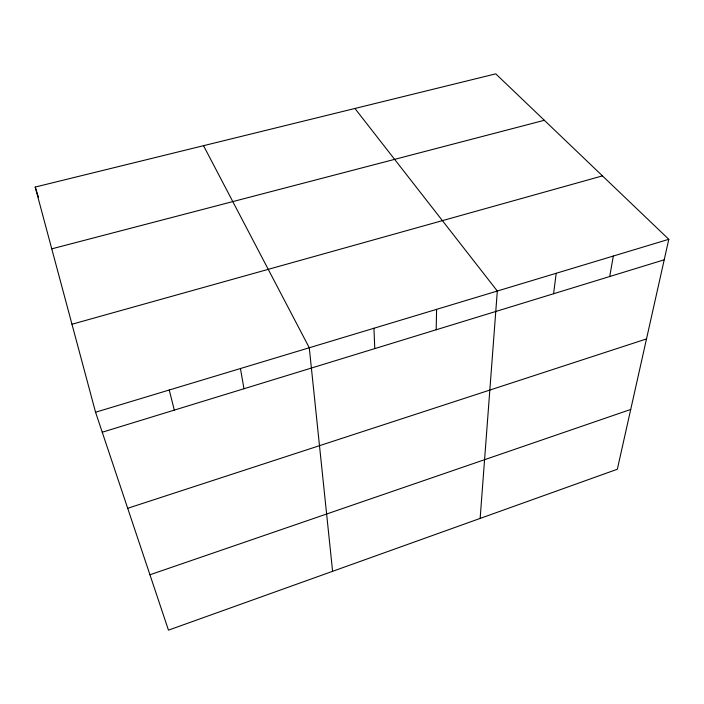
<?xml version="1.0" encoding="UTF-8"?>
<svg xmlns="http://www.w3.org/2000/svg" width="704" height="704" viewBox="0 0 704 704"><rect width="100%" height="100%" fill="white"/><g stroke="black" fill="none" stroke-linecap="round" stroke-linejoin="round"><path stroke-width="1.06" d="M436.19 329.762L436.594 309.355M480.137 518.426L497.314 291.034L354.93 108.469M553.582 293.744L556.204 273.275M609.708 276.522L613.342 256.036M668.8 239.307L617.338 469.242L168.467 630.15L95.559 412.236L35.2 187.062L495.766 73.85L668.8 239.307L95.559 412.236M149.934 574.772L630.722 409.446M127.697 508.297L646.501 338.923M102.247 432.221L664.215 259.802M71.966 324.236L602.466 175.877M51.762 248.846L544.342 120.287M203.535 145.684L309.276 347.767L332.596 571.314M35.2 187.062L38.43 197.085M169.242 390.007L174.302 410.106M240.442 368.526L243.98 388.731M373.947 328.258L374.766 348.603"/></g></svg>
